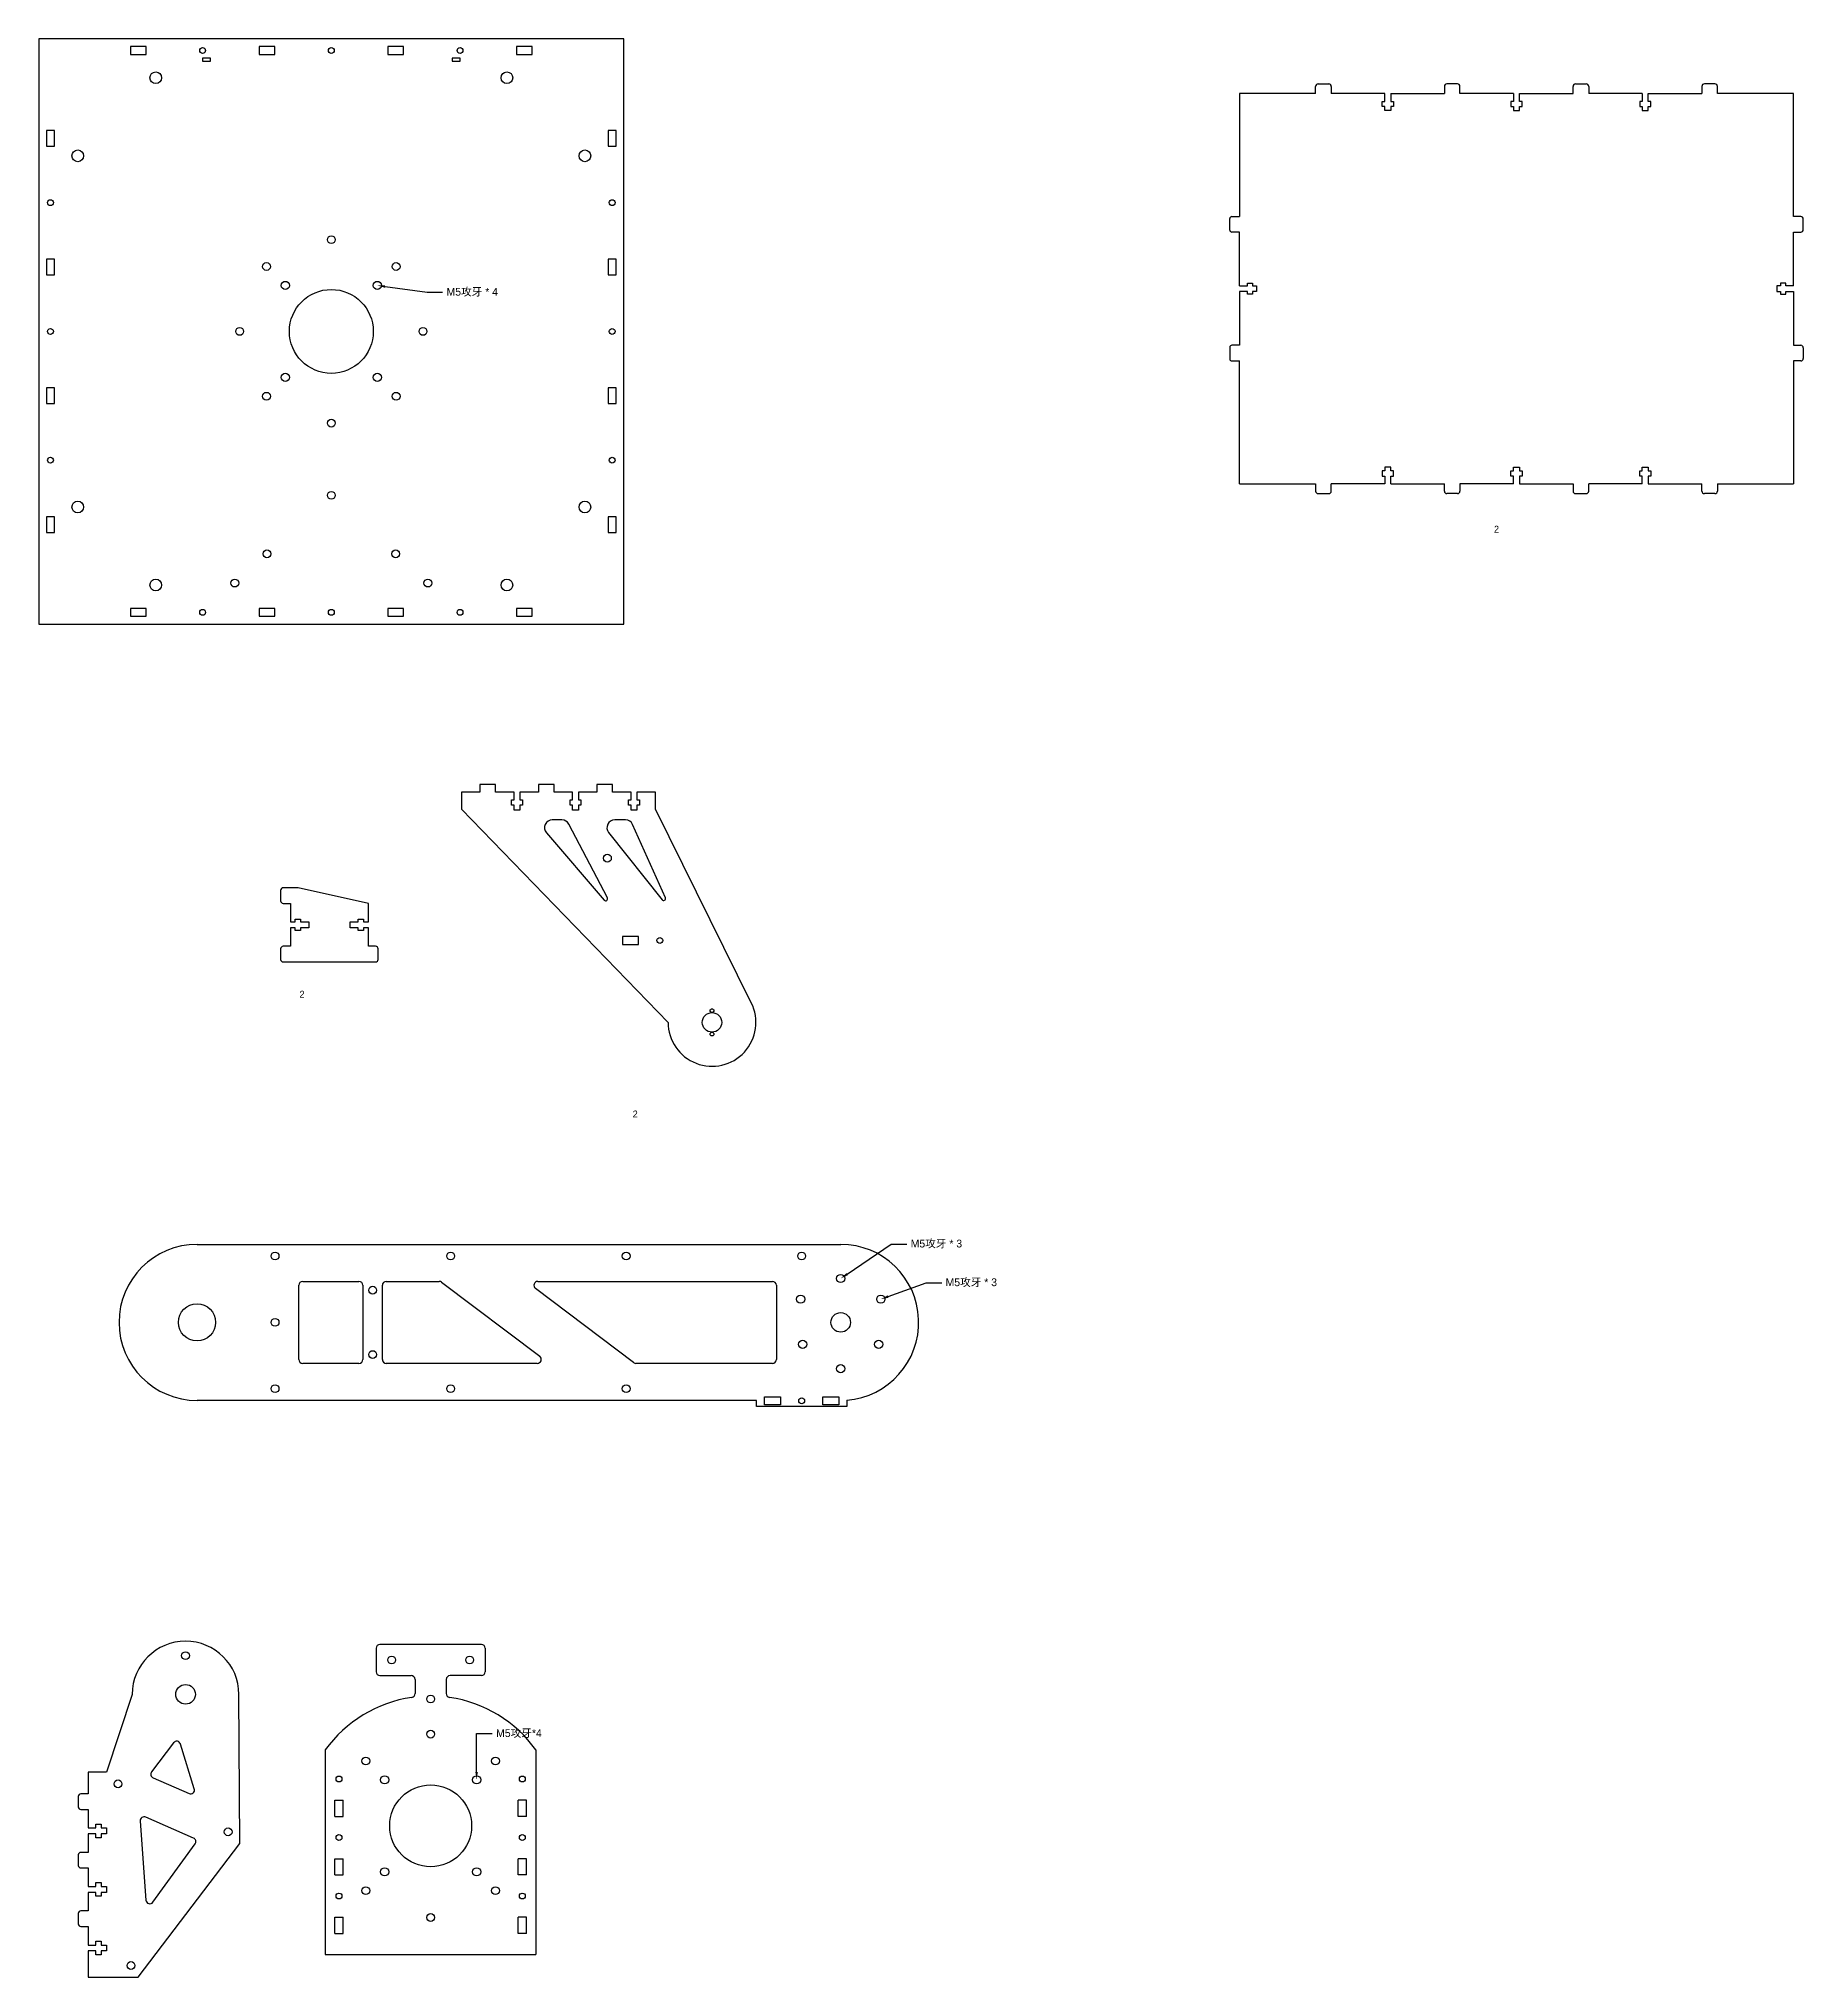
# Model space of a CAD drawing. Header units: millimetres. Extents: x -218 to 1539, y -1932 to 164.
# Drawn here: x -149 to 756, y -885 to 109 of the extents above; entities that cross this region are included whole.
import ezdxf
from ezdxf import colors
from ezdxf.entities.mleader import LeaderData, LeaderLine
from ezdxf.math import Vec2, Vec3

# ---------------------------------------------------------------- set-up
doc = ezdxf.new("R2010")
doc.units = ezdxf.units.MM

msp = doc.modelspace()

# ---------------------------------------------------------------- linework, layer by layer
at = {"color": 7, "linetype": 'Continuous', "lineweight": 25}
for p, q in [((151.46, 108.81), (-148.54, 108.81)), ((-148.54, 108.81), (-148.54, -191.19)), ((-93.53, 104.83), (-101.56, 104.83)), ((-101.56, 104.83), (-101.56, 100.8)), ((-101.56, 100.8), (-93.53, 100.8)), ((-93.53, 100.8), (-93.53, 104.83)), ((-27.53, 104.83), (-35.56, 104.83)), ((-35.56, 104.83), (-35.56, 100.8)), ((-35.56, 100.8), (-27.53, 100.8)), ((-27.53, 100.8), (-27.53, 104.83)), ((38.47, 104.83), (30.44, 104.83)), ((30.44, 104.83), (30.44, 100.8)), ((30.44, 100.8), (38.47, 100.8)), ((38.47, 100.8), (38.47, 104.83)), ((104.47, 104.83), (96.44, 104.83)), ((96.44, 104.83), (96.44, 100.8)), ((96.44, 100.8), (104.47, 100.8)), ((104.47, 100.8), (104.47, 104.83)), ((151.46, -191.19), (151.46, 108.81)), ((-60.54, 98.81), (-64.54, 98.81)), ((-64.54, 98.81), (-64.54, 97.31)), ((-64.54, 97.31), (-60.54, 97.31)), ((-60.54, 97.31), (-60.54, 98.81)), ((67.46, 98.81), (63.46, 98.81)), ((63.46, 98.81), (63.46, 97.31)), ((63.46, 97.31), (67.46, 97.31)), ((67.46, 97.31), (67.46, 98.81)), ((467.12, 80.69), (467.12, 17.69)), ((506.12, 80.69), (467.12, 80.69)), ((506.12, 80.69), (506.12, 84.39)), ((507.42, 85.69), (512.82, 85.69)), ((514.12, 84.39), (514.12, 80.69)), ((541.62, 80.69), (514.12, 80.69)), ((541.62, 76.69), (541.62, 80.69)), ((544.62, 80.69), (544.62, 76.69)), ((544.62, 80.69), (572.12, 80.69)), ((572.12, 84.39), (572.12, 80.69)), ((578.82, 85.69), (573.42, 85.69)), ((580.12, 80.69), (580.12, 84.39)), ((607.62, 80.69), (580.12, 80.69)), ((607.62, 80.69), (607.62, 76.69)), ((610.62, 76.69), (610.62, 80.69)), ((610.62, 80.69), (638.12, 80.69)), ((638.12, 80.69), (638.12, 84.39)), ((639.42, 85.69), (644.82, 85.69)), ((646.12, 84.39), (646.12, 80.69)), ((673.62, 80.69), (646.12, 80.69)), ((673.62, 80.69), (673.62, 76.69)), ((676.62, 76.69), (676.62, 80.69)), ((676.62, 80.69), (704.12, 80.69)), ((704.12, 84.39), (704.12, 80.69)), ((710.82, 85.69), (705.42, 85.69)), ((712.12, 80.69), (712.12, 84.39)), ((751.12, 80.69), (712.12, 80.69)), ((751.12, 17.69), (751.12, 80.69)), ((540.27, 76.69), (541.62, 76.69)), ((540.27, 74.09), (540.27, 76.69)), ((541.62, 74.09), (540.27, 74.09)), ((541.62, 72.09), (541.62, 74.09)), ((544.62, 72.09), (541.62, 72.09)), ((544.62, 76.69), (545.97, 76.69)), ((544.62, 74.09), (544.62, 72.09)), ((545.97, 74.09), (544.62, 74.09)), ((545.97, 76.69), (545.97, 74.09)), ((607.62, 76.69), (606.27, 76.69)), ((606.27, 76.69), (606.27, 74.09)), ((606.27, 74.09), (607.62, 74.09)), ((607.62, 74.09), (607.62, 72.09)), ((607.62, 72.09), (610.62, 72.09)), ((611.97, 76.69), (610.62, 76.69)), ((610.62, 72.09), (610.62, 74.09)), ((610.62, 74.09), (611.97, 74.09)), ((611.97, 74.09), (611.97, 76.69)), ((673.62, 76.69), (672.27, 76.69)), ((672.27, 76.69), (672.27, 74.09)), ((672.27, 74.09), (673.62, 74.09)), ((673.62, 74.09), (673.62, 72.09)), ((673.62, 72.09), (676.62, 72.09)), ((677.97, 76.69), (676.62, 76.69)), ((676.62, 72.09), (676.62, 74.09)), ((676.62, 74.09), (677.97, 74.09)), ((677.97, 74.09), (677.97, 76.69)), ((-140.53, 61.83), (-144.56, 61.83)), ((-144.56, 61.83), (-144.56, 53.8)), ((-140.53, 53.8), (-140.53, 61.83)), ((143.44, 61.83), (143.44, 53.8)), ((147.47, 61.83), (143.44, 61.83)), ((147.47, 53.8), (147.47, 61.83)), ((-144.56, 53.8), (-140.53, 53.8)), ((143.44, 53.8), (147.47, 53.8)), ((462.12, 10.69), (462.12, 16.69)), ((463.12, 17.69), (467.12, 17.69)), ((754.82, 17.69), (751.12, 17.69)), ((756.12, 10.99), (756.12, 16.39)), ((467.12, 9.69), (463.12, 9.69)), ((467.12, -17.81), (467.12, 9.69)), ((751.12, 9.69), (754.82, 9.69)), ((751.12, -17.81), (751.12, 9.69)), ((-144.56, -4.17), (-144.56, -12.2)), ((-140.53, -4.17), (-144.56, -4.17)), ((-140.53, -12.2), (-140.53, -4.17)), ((143.44, -4.17), (143.44, -12.2)), ((147.47, -4.17), (143.44, -4.17)), ((147.47, -12.2), (147.47, -4.17)), ((-144.56, -12.2), (-140.53, -12.2)), ((143.44, -12.2), (147.47, -12.2)), ((467.12, -17.81), (471.12, -17.81)), ((471.12, -16.46), (473.72, -16.46)), ((471.12, -17.81), (471.12, -16.46)), ((473.72, -16.46), (473.72, -17.81)), ((473.72, -17.81), (475.72, -17.81)), ((475.72, -17.81), (475.72, -20.81)), ((744.52, -17.81), (742.52, -17.81)), ((742.52, -17.81), (742.52, -20.81)), ((747.12, -16.46), (744.52, -16.46)), ((744.52, -16.46), (744.52, -17.81)), ((747.12, -17.81), (747.12, -16.46)), ((751.12, -17.81), (747.12, -17.81)), ((467.12, -20.81), (467.12, -48.31)), ((471.12, -20.81), (467.12, -20.81)), ((471.12, -22.16), (471.12, -20.81)), ((473.72, -22.16), (471.12, -22.16)), ((473.72, -20.81), (473.72, -22.16)), ((475.72, -20.81), (473.72, -20.81)), ((742.52, -20.81), (744.52, -20.81)), ((744.52, -20.81), (744.52, -22.16)), ((744.52, -22.16), (747.12, -22.16)), ((747.12, -22.16), (747.12, -20.81)), ((747.12, -20.81), (751.12, -20.81)), ((751.12, -20.81), (751.12, -48.31)), ((462.12, -49.31), (462.12, -55.31)), ((467.12, -48.31), (463.12, -48.31)), ((751.12, -48.31), (754.82, -48.31)), ((756.12, -49.61), (756.12, -55.01)), ((463.12, -56.31), (467.12, -56.31)), ((467.12, -119.31), (467.12, -56.31)), ((754.82, -56.31), (751.12, -56.31)), ((751.12, -56.31), (751.12, -119.31)), ((-140.53, -70.17), (-144.56, -70.17)), ((-144.56, -70.17), (-144.56, -78.2)), ((-144.56, -78.2), (-140.53, -78.2)), ((-140.53, -78.2), (-140.53, -70.17)), ((147.47, -70.17), (143.44, -70.17)), ((143.44, -70.17), (143.44, -78.2)), ((143.44, -78.2), (147.47, -78.2)), ((147.47, -78.2), (147.47, -70.17)), ((541.62, -112.71), (540.27, -112.71)), ((540.27, -112.71), (540.27, -115.31)), ((540.27, -115.31), (541.62, -115.31)), ((544.62, -110.71), (541.62, -110.71)), ((541.62, -110.71), (541.62, -112.71)), ((541.62, -115.31), (541.62, -119.31)), ((544.62, -112.71), (544.62, -110.71)), ((545.97, -112.71), (544.62, -112.71)), ((544.62, -119.31), (544.62, -115.31)), ((544.62, -115.31), (545.97, -115.31)), ((545.97, -115.31), (545.97, -112.71)), ((606.27, -112.71), (607.62, -112.71)), ((606.27, -115.31), (606.27, -112.71)), ((607.62, -115.31), (606.27, -115.31)), ((607.62, -110.71), (610.62, -110.71)), ((607.62, -112.71), (607.62, -110.71)), ((607.62, -119.31), (607.62, -115.31)), ((610.62, -110.71), (610.62, -112.71)), ((610.62, -112.71), (611.97, -112.71)), ((610.62, -115.31), (610.62, -119.31)), ((611.97, -115.31), (610.62, -115.31)), ((611.97, -112.71), (611.97, -115.31)), ((672.27, -112.71), (673.62, -112.71)), ((672.27, -115.31), (672.27, -112.71)), ((673.62, -115.31), (672.27, -115.31)), ((673.62, -110.71), (676.62, -110.71)), ((673.62, -112.71), (673.62, -110.71)), ((673.62, -119.31), (673.62, -115.31)), ((676.62, -110.71), (676.62, -112.71)), ((676.62, -112.71), (677.97, -112.71)), ((676.62, -115.31), (676.62, -119.31)), ((677.97, -115.31), (676.62, -115.31)), ((677.97, -112.71), (677.97, -115.31)), ((467.12, -119.31), (506.12, -119.31)), ((506.12, -119.31), (506.12, -123.01)), ((507.42, -124.31), (512.82, -124.31)), ((541.62, -119.31), (514.12, -119.31)), ((514.12, -123.01), (514.12, -119.31)), ((544.62, -119.31), (572.12, -119.31)), ((572.12, -123.01), (572.12, -119.31)), ((578.82, -124.31), (573.42, -124.31)), ((607.62, -119.31), (580.12, -119.31)), ((580.12, -119.31), (580.12, -123.01)), ((610.62, -119.31), (638.12, -119.31)), ((638.12, -119.31), (638.12, -123.01)), ((639.42, -124.31), (644.82, -124.31)), ((673.62, -119.31), (646.12, -119.31)), ((646.12, -123.01), (646.12, -119.31)), ((676.62, -119.31), (704.12, -119.31)), ((704.12, -123.01), (704.12, -119.31)), ((710.82, -124.31), (705.42, -124.31)), ((712.12, -119.31), (751.12, -119.31)), ((712.12, -119.31), (712.12, -123.01)), ((-140.53, -136.17), (-144.56, -136.17)), ((-144.56, -136.17), (-144.56, -144.2)), ((-140.53, -144.2), (-140.53, -136.17)), ((143.44, -136.17), (143.44, -144.2)), ((147.47, -136.17), (143.44, -136.17)), ((147.47, -144.2), (147.47, -136.17)), ((-144.56, -144.2), (-140.53, -144.2)), ((143.44, -144.2), (147.47, -144.2)), ((-101.56, -183.17), (-101.56, -187.2)), ((-93.53, -183.17), (-101.56, -183.17)), ((-101.56, -187.2), (-93.53, -187.2)), ((-93.53, -187.2), (-93.53, -183.17)), ((-35.56, -183.17), (-35.56, -187.2)), ((-27.53, -183.17), (-35.56, -183.17)), ((-35.56, -187.2), (-27.53, -187.2)), ((-27.53, -187.2), (-27.53, -183.17)), ((38.47, -183.17), (30.44, -183.17)), ((30.44, -183.17), (30.44, -187.2)), ((30.44, -187.2), (38.47, -187.2)), ((38.47, -187.2), (38.47, -183.17)), ((104.47, -183.17), (96.44, -183.17)), ((96.44, -183.17), (96.44, -187.2)), ((96.44, -187.2), (104.47, -187.2)), ((104.47, -187.2), (104.47, -183.17)), ((-148.54, -191.19), (151.46, -191.19)), ((68.13, -277.36), (68.13, -286.06)), ((77.63, -277.36), (68.13, -277.36)), ((77.63, -273.36), (77.63, -277.36)), ((85.63, -273.36), (77.63, -273.36)), ((85.63, -277.36), (85.63, -273.36)), ((95.13, -277.36), (85.63, -277.36)), ((95.13, -281.36), (95.13, -277.36)), ((98.13, -277.36), (98.13, -281.36)), ((107.63, -277.36), (98.13, -277.36)), ((107.63, -273.36), (107.63, -277.36)), ((115.63, -273.36), (107.63, -273.36)), ((115.63, -277.36), (115.63, -273.36)), ((125.13, -277.36), (115.63, -277.36)), ((125.13, -281.36), (125.13, -277.36)), ((128.13, -277.36), (128.13, -281.36)), ((137.63, -277.36), (128.13, -277.36)), ((137.63, -273.36), (137.63, -277.36)), ((145.63, -273.36), (137.63, -273.36)), ((145.63, -277.36), (145.63, -273.36)), ((155.13, -277.36), (145.63, -277.36)), ((155.13, -281.36), (155.13, -277.36)), ((158.13, -277.36), (158.13, -281.36)), ((167.63, -277.36), (158.13, -277.36)), ((167.63, -286.06), (167.63, -277.36)), ((68.13, -286.06), (174.13, -395.36)), ((93.83, -281.36), (95.13, -281.36)), ((93.83, -283.96), (93.83, -281.36)), ((95.13, -283.96), (93.83, -283.96)), ((95.13, -286.56), (95.13, -283.96)), ((98.13, -286.56), (95.13, -286.56)), ((98.13, -281.36), (99.43, -281.36)), ((98.13, -283.96), (98.13, -286.56)), ((99.43, -283.96), (98.13, -283.96)), ((99.43, -281.36), (99.43, -283.96)), ((123.83, -281.36), (125.13, -281.36)), ((123.83, -283.96), (123.83, -281.36)), ((125.13, -283.96), (123.83, -283.96)), ((125.13, -286.56), (125.13, -283.96)), ((128.13, -286.56), (125.13, -286.56)), ((128.13, -281.36), (129.43, -281.36)), ((128.13, -283.96), (128.13, -286.56)), ((129.43, -283.96), (128.13, -283.96)), ((129.43, -281.36), (129.43, -283.96)), ((153.83, -281.36), (155.13, -281.36)), ((153.83, -283.96), (153.83, -281.36)), ((155.13, -283.96), (153.83, -283.96)), ((155.13, -286.56), (155.13, -283.96)), ((158.13, -286.56), (155.13, -286.56)), ((158.13, -281.36), (159.43, -281.36)), ((158.13, -283.96), (158.13, -286.56)), ((159.43, -283.96), (158.13, -283.96)), ((159.43, -281.36), (159.43, -283.96)), ((216.79, -385.38), (167.63, -286.06)), ((119.68, -291.56), (114.74, -291.56)), ((143.02, -331.55), (123.22, -293.71)), ((143.63, -298.05), (171.01, -332.55)), ((152.29, -291.56), (146.76, -291.56)), ((172.71, -331.52), (155.94, -293.93)), ((111.71, -298.17), (141.38, -332.67)), ((-24.55, -327.67), (-24.55, -333.07)), ((-15.55, -326.37), (-23.25, -326.37)), ((20.45, -334.37), (-15.55, -326.37)), ((-23.25, -334.37), (-19.55, -334.37)), ((-19.55, -334.37), (-19.55, -343.87)), ((20.45, -343.87), (20.45, -334.37)), ((-19.55, -343.87), (-17.05, -343.87)), ((-19.55, -346.87), (-19.55, -356.37)), ((-17.05, -346.87), (-19.55, -346.87)), ((-17.05, -342.52), (-14.35, -342.52)), ((-17.05, -343.87), (-17.05, -342.52)), ((-17.05, -348.22), (-17.05, -346.87)), ((-14.35, -342.52), (-14.35, -343.87)), ((-14.35, -343.87), (-10.15, -343.87)), ((-14.35, -346.87), (-14.35, -348.22)), ((-10.15, -346.87), (-14.35, -346.87)), ((-10.15, -343.87), (-10.15, -346.87)), ((11.05, -343.87), (15.25, -343.87)), ((11.05, -346.87), (11.05, -343.87)), ((15.25, -346.87), (11.05, -346.87)), ((15.25, -342.52), (17.95, -342.52)), ((15.25, -343.87), (15.25, -342.52)), ((15.25, -348.22), (15.25, -346.87)), ((17.95, -342.52), (17.95, -343.87)), ((17.95, -343.87), (20.45, -343.87)), ((17.95, -346.87), (17.95, -348.22)), ((20.45, -346.87), (17.95, -346.87)), ((20.45, -356.37), (20.45, -346.87)), ((-24.55, -357.67), (-24.55, -363.07)), ((-19.55, -356.37), (-23.25, -356.37)), ((-14.35, -348.22), (-17.05, -348.22)), ((17.95, -348.22), (15.25, -348.22)), ((24.15, -356.37), (20.45, -356.37)), ((25.45, -363.07), (25.45, -357.67)), ((150.78, -351.26), (150.78, -355.46)), ((158.98, -351.26), (150.78, -351.26)), ((150.78, -355.46), (158.98, -355.46)), ((158.98, -355.46), (158.98, -351.26)), ((-23.25, -364.37), (24.15, -364.37)), ((-67.38, -509.13), (262.62, -509.13)), ((-15.19, -568.13), (-15.19, -530.13)), ((-13.19, -528.13), (15.62, -528.13)), ((17.62, -530.13), (17.62, -568.13)), ((27.62, -568.13), (27.62, -530.13)), ((29.62, -528.13), (56.78, -528.13)), ((57.98, -528.53), (108.28, -566.53)), ((156.44, -569.72), (106.15, -531.72)), ((107.35, -528.13), (227.62, -528.13)), ((229.62, -530.13), (229.62, -568.13)), ((15.62, -570.13), (-13.19, -570.13)), ((107.07, -570.13), (29.62, -570.13)), ((227.62, -570.13), (157.65, -570.13)), ((219.52, -589.13), (-67.38, -589.13)), ((219.52, -592.25), (219.52, -589.13)), ((265.72, -592.25), (219.52, -592.25)), ((223.52, -587.21), (231.72, -587.21)), ((223.52, -591.41), (223.52, -587.21)), ((231.72, -591.41), (223.52, -591.41)), ((231.72, -587.21), (231.72, -591.41)), ((253.52, -587.21), (261.72, -587.21)), ((253.52, -591.41), (253.52, -587.21)), ((261.72, -591.41), (253.52, -591.41)), ((261.72, -587.21), (261.72, -591.41)), ((265.72, -589.01), (265.72, -592.25)), ((78.38, -714.18), (26.38, -714.18)), ((24.38, -716.18), (24.38, -728.18)), ((80.38, -716.18), (80.38, -728.18)), ((26.38, -730.18), (42.38, -730.18)), ((44.38, -732.18), (44.38, -739.36)), ((60.38, -732.18), (60.38, -739.36)), ((78.38, -730.18), (62.38, -730.18)), ((-100.67, -739.79), (-113.88, -779.69)), ((-45.46, -816.29), (-45.9, -739.79)), ((-79.41, -764.62), (-90.72, -779.57)), ((-68.78, -788.22), (-75.91, -765.24)), ((-1.62, -768.28), (-1.62, -873.18)), ((106.38, -768.28), (106.38, -873.18)), ((-123.28, -779.69), (-123.28, -790.79)), ((-113.88, -779.69), (-123.28, -779.69)), ((-89.92, -782.61), (-71.49, -790.65)), ((-128.28, -792.09), (-128.28, -797.49)), ((-123.28, -790.79), (-126.98, -790.79)), ((3.23, -794.03), (7.53, -794.03)), ((3.23, -802.33), (3.23, -794.03)), ((7.53, -802.33), (7.53, -794.03)), ((101.53, -794.03), (97.23, -794.03)), ((97.23, -802.33), (97.23, -794.03)), ((101.53, -802.33), (101.53, -794.03)), ((-126.98, -798.79), (-123.28, -798.79)), ((-123.28, -798.79), (-123.28, -808.29)), ((-96.51, -804.75), (-93.63, -845.27)), ((-69.16, -813.48), (-93.71, -802.78)), ((3.23, -802.33), (7.53, -802.33)), ((101.53, -802.33), (97.23, -802.33)), ((-123.28, -808.29), (-119.28, -808.29)), ((-123.28, -811.29), (-123.28, -820.79)), ((-119.28, -811.29), (-123.28, -811.29)), ((-119.28, -806.29), (-116.58, -806.29)), ((-119.28, -808.29), (-119.28, -806.29)), ((-119.28, -813.29), (-119.28, -811.29)), ((-116.58, -813.29), (-119.28, -813.29)), ((-116.58, -806.29), (-116.58, -808.29)), ((-116.58, -808.29), (-113.88, -808.29)), ((-116.58, -811.29), (-116.58, -813.29)), ((-113.88, -811.29), (-116.58, -811.29)), ((-113.88, -808.29), (-113.88, -811.29)), ((-128.28, -822.09), (-128.28, -827.49)), ((-123.28, -820.79), (-126.98, -820.79)), ((-97.63, -884.79), (-45.46, -816.29)), ((-90.02, -846.3), (-68.34, -816.49)), ((3.23, -832.33), (3.23, -824.03)), ((3.23, -824.03), (7.53, -824.03)), ((7.53, -832.33), (7.53, -824.03)), ((97.23, -832.33), (97.23, -824.03)), ((101.53, -824.03), (97.23, -824.03)), ((101.53, -832.33), (101.53, -824.03)), ((-126.98, -828.79), (-123.28, -828.79)), ((-123.28, -828.79), (-123.28, -838.29)), ((3.23, -832.33), (7.53, -832.33)), ((101.53, -832.33), (97.23, -832.33)), ((-123.28, -838.29), (-119.28, -838.29)), ((-123.28, -841.29), (-123.28, -850.79)), ((-119.28, -841.29), (-123.28, -841.29)), ((-119.28, -836.29), (-116.58, -836.29)), ((-119.28, -838.29), (-119.28, -836.29)), ((-119.28, -843.29), (-119.28, -841.29)), ((-116.58, -843.29), (-119.28, -843.29)), ((-116.58, -836.29), (-116.58, -838.29)), ((-116.58, -838.29), (-113.88, -838.29)), ((-116.58, -841.29), (-116.58, -843.29)), ((-113.88, -841.29), (-116.58, -841.29)), ((-113.88, -838.29), (-113.88, -841.29)), ((-128.28, -852.09), (-128.28, -857.49)), ((-123.28, -850.79), (-126.98, -850.79)), ((3.23, -862.33), (3.23, -854.03)), ((3.23, -854.03), (7.53, -854.03)), ((7.53, -862.33), (7.53, -854.03)), ((97.23, -862.33), (97.23, -854.03)), ((101.53, -854.03), (97.23, -854.03)), ((101.53, -862.33), (101.53, -854.03)), ((-126.98, -858.79), (-123.28, -858.79)), ((-123.28, -858.79), (-123.28, -868.29)), ((3.23, -862.33), (7.53, -862.33)), ((101.53, -862.33), (97.23, -862.33)), ((-123.28, -868.29), (-119.28, -868.29)), ((-123.28, -871.29), (-123.28, -884.79)), ((-119.28, -871.29), (-123.28, -871.29)), ((-119.28, -866.29), (-116.58, -866.29)), ((-119.28, -868.29), (-119.28, -866.29)), ((-119.28, -873.29), (-119.28, -871.29)), ((-116.58, -873.29), (-119.28, -873.29)), ((-116.58, -866.29), (-116.58, -868.29)), ((-116.58, -868.29), (-113.88, -868.29)), ((-116.58, -871.29), (-116.58, -873.29)), ((-113.88, -871.29), (-116.58, -871.29)), ((-113.88, -868.29), (-113.88, -871.29)), ((-1.62, -873.18), (106.38, -873.18)), ((-123.28, -884.79), (-97.63, -884.79))]:
    msp.add_line(p, q, dxfattribs=at)
for centre, radius in [((-64.54, 102.81), 1.5), ((1.46, 102.81), 1.5), ((67.46, 102.81), 1.5), ((-88.54, 88.81), 3), ((91.46, 88.81), 3), ((-128.54, 48.81), 3), ((131.46, 48.81), 3), ((-142.54, 24.81), 1.5), ((145.46, 24.81), 1.5), ((1.46, 5.81), 2), ((-31.78, -7.95), 2), ((34.69, -7.95), 2), ((-22.11, -17.62), 2.1), ((1.46, -41.19), 21.5), ((25.03, -17.62), 2.1), ((-142.54, -41.19), 1.5), ((-45.54, -41.19), 2), ((48.46, -41.19), 2), ((145.46, -41.19), 1.5), ((-22.11, -64.76), 2.1), ((25.03, -64.76), 2.1), ((-31.78, -74.42), 2), ((34.69, -74.42), 2), ((1.46, -88.19), 2), ((-142.54, -107.19), 1.5), ((145.46, -107.19), 1.5), ((-128.54, -131.19), 3), ((1.46, -125.19), 2), ((131.46, -131.19), 3), ((-31.54, -155.19), 2), ((34.46, -155.19), 2), ((-88.54, -171.19), 3), ((-48.04, -170.19), 2), ((50.96, -170.19), 2), ((91.46, -171.19), 3), ((-64.54, -185.19), 1.5), ((1.46, -185.19), 1.5), ((67.46, -185.19), 1.5), ((143.01, -311.19), 2), ((169.88, -353.36), 1.5), ((196.63, -395.36), 5), ((196.63, -389.36), 0.95), ((196.63, -401.36), 0.95), ((-27.38, -515.13), 2), ((62.62, -515.13), 2), ((152.62, -515.13), 2), ((242.62, -515.13), 2), ((262.62, -526.63), 2.1), ((22.62, -532.63), 2), ((242.05, -537.25), 2.1), ((283.19, -537.25), 2.1), ((-67.38, -549.13), 9.52), ((262.62, -549.13), 5.02), ((-27.38, -549.13), 2), ((22.62, -565.63), 2), ((243.13, -560.38), 2.1), ((282.1, -560.38), 2.1), ((262.62, -572.88), 2.1), ((-27.38, -583.13), 2), ((62.62, -583.13), 2), ((152.62, -583.13), 2), ((242.62, -589.31), 1.5), ((-73.28, -719.94), 2), ((32.38, -722.18), 2), ((72.38, -722.18), 2), ((-73.28, -739.79), 5.02), ((52.38, -742.18), 2), ((52.38, -760.18), 2), ((19.14, -773.95), 2), ((85.61, -773.95), 2), ((-107.88, -785.69), 2), ((5.38, -783.18), 1.5), ((28.81, -783.61), 2.1), ((75.95, -783.61), 2.1), ((99.38, -783.18), 1.5), ((52.38, -807.18), 21), ((-51.46, -810.29), 2), ((5.38, -813.18), 1.5), ((99.38, -813.18), 1.5), ((28.81, -830.75), 2.1), ((75.95, -830.75), 2.1), ((5.38, -843.18), 1.5), ((19.14, -840.41), 2), ((85.61, -840.41), 2), ((99.38, -843.18), 1.5), ((52.38, -854.18), 2), ((-101.28, -878.79), 2)]:
    msp.add_circle(centre, radius, dxfattribs=at)
for centre, radius, start, end in [((507.42, 84.39), 1.3, 90, 180), ((512.82, 84.39), 1.3, 0, 90), ((573.42, 84.39), 1.3, 90, 180), ((578.82, 84.39), 1.3, 0, 90), ((639.42, 84.39), 1.3, 90, 180), ((644.82, 84.39), 1.3, 0, 90), ((705.42, 84.39), 1.3, 90, 180), ((710.82, 84.39), 1.3, 0, 90), ((463.12, 16.69), 1, 90, 180), ((463.12, 10.69), 1, 180, 270), ((754.82, 16.39), 1.3, 0, 90), ((754.82, 10.99), 1.3, 270, 0), ((463.12, -49.31), 1, 90, 180), ((754.82, -49.61), 1.3, 0, 90), ((463.12, -55.31), 1, 180, 270), ((754.82, -55.01), 1.3, 270, 0), ((507.42, -123.01), 1.3, 180, 270), ((512.82, -123.01), 1.3, 270, 0), ((573.42, -123.01), 1.3, 180, 270), ((578.82, -123.01), 1.3, 270, 0), ((639.42, -123.01), 1.3, 180, 270), ((644.82, -123.01), 1.3, 270, 0), ((705.42, -123.01), 1.3, 180, 270), ((710.82, -123.01), 1.3, 270, 0), ((114.74, -295.56), 4, 90, 220.69879), ((119.68, -295.56), 4, 27.61673, 90), ((146.76, -295.56), 4, 90, 218.44053), ((152.29, -295.56), 4, 24.04252, 90), ((-23.25, -327.67), 1.3, 90, 180), ((-23.25, -333.07), 1.3, 180, 270), ((142.13, -332.01), 1, 220.69879, 27.61673), ((171.8, -331.93), 1, 218.44053, 24.04252), ((-23.25, -357.67), 1.3, 90, 180), ((24.15, -357.67), 1.3, 0, 90), ((-23.25, -363.07), 1.3, 180, 270), ((24.15, -363.07), 1.3, 270, 0), ((196.63, -395.36), 22.5, 180, 26.33641), ((-67.38, -549.13), 40, 90, 270), ((262.62, -549.13), 40, 274.44488, 90), ((-13.19, -530.13), 2, 90, 180), ((15.62, -530.13), 2, 0, 90), ((29.62, -530.13), 2, 90, 180), ((56.78, -530.13), 2, 52.92693, 90), ((107.35, -530.13), 2, 90, 232.92693), ((227.62, -530.13), 2, 0, 90), ((-13.19, -568.13), 2, 180, 270), ((15.62, -568.13), 2, 270, 0), ((29.62, -568.13), 2, 180, 270), ((107.07, -568.13), 2, 270, 52.92693), ((157.65, -568.13), 2, 232.92693, 270), ((227.62, -568.13), 2, 270, 0), ((-73.28, -739.94), 27.38, 0.32811, 179.67189), ((26.38, -716.18), 2, 90, 180), ((78.38, -716.18), 2, 0, 90), ((26.38, -728.18), 2, 180, 270), ((42.38, -732.18), 2, 0, 90), ((62.38, -732.18), 2, 90, 180), ((78.38, -728.18), 2, 270, 0), ((52.38, -807.18), 66.55, 98.38789, 144.23214), ((42.38, -739.36), 2, 278.38789, 0), ((62.38, -739.36), 2, 180, 261.61211), ((52.38, -807.18), 66.55, 35.76786, 81.61211), ((-77.82, -765.83), 2, 17.23475, 142.89625), ((-89.12, -780.78), 2, 142.89625, 246.44265), ((-126.98, -792.09), 1.3, 90, 180), ((-70.69, -788.81), 2, 246.44265, 17.23475), ((-126.98, -797.49), 1.3, 180, 270), ((-94.51, -804.61), 2, 66.44265, 184.06029), ((-69.96, -815.31), 2, 323.97548, 66.44265), ((-126.98, -822.09), 1.3, 90, 180), ((-126.98, -827.49), 1.3, 180, 270), ((-126.98, -852.09), 1.3, 90, 180), ((-91.64, -845.13), 2, 184.06029, 323.97548), ((-126.98, -857.49), 1.3, 180, 270)]:
    msp.add_arc(centre, radius, start, end, dxfattribs=at)

# ---------------------------------------------------------------- texts
at = {"char_height": 3.5, "attachment_point": 1}
for insert in [(597.56, -140.81), (-14.85, -379.17), (155.96, -440.55)]:
    msp.add_mtext_dynamic_manual_height_columns('2', width=41.6062, gutter_width=17.5, heights=[0], dxfattribs=dict(at, insert=insert))

# ---------------------------------------------------------------- leaders
ml = msp.add_multileader_mtext('Standard')
ml.set_content('M5{\\fSimSun|b0|i0|c134|p2;攻牙} * 4', color=256)
ml.set_leader_properties()
ml.build(insert=Vec2(0, 0))
ml.multileader.update_dxf_attribs({"text_right_attachment_type": 6})
ctx = ml.context
ctx.base_point, ctx.plane_origin = Vec3(58.52, -21.14), Vec3(25.03, -17.62)
ctx.right_attachment = 6
notes = []
notes.append((ctx, [(0, (1, 1, 0), (50.52, -21.14), (1, 0), 8, [(0, [(25.03, -17.62)], 0, [])])]))
ctx.mtext.insert, ctx.mtext.flow_direction = Vec3(60.52, -18.88), 5
ml = msp.add_multileader_mtext('Standard')
ml.set_content('M5{\\fSimSun|b0|i0|c134|p2;攻牙} * 3', color=256)
ml.set_leader_properties()
ml.build(insert=Vec2(0, 0))
ml.multileader.update_dxf_attribs({"text_right_attachment_type": 6})
ctx = ml.context
ctx.base_point, ctx.plane_origin = Vec3(296.51, -509), Vec3(262.62, -526.63)
ctx.right_attachment = 6
notes.append((ctx, [(0, (1, 1, 0), (288.51, -509), (1, 0), 8, [(0, [(262.62, -526.63)], 0, [])])]))
ctx.mtext.insert, ctx.mtext.flow_direction = Vec3(298.51, -506.73), 5
ml = msp.add_multileader_mtext('Standard')
ml.set_content('M5{\\fSimSun|b0|i0|c134|p2;攻牙} * 3', color=256)
ml.set_leader_properties()
ml.build(insert=Vec2(0, 0))
ml.multileader.update_dxf_attribs({"text_right_attachment_type": 6})
ctx = ml.context
ctx.base_point, ctx.plane_origin = Vec3(314.39, -528.83), Vec3(283.19, -537.25)
ctx.right_attachment = 6
notes.append((ctx, [(0, (1, 1, 0), (306.39, -528.83), (1, 0), 8, [(0, [(283.19, -537.25)], 0, [])])]))
ctx.mtext.insert, ctx.mtext.flow_direction = Vec3(316.39, -526.56), 5
ml = msp.add_multileader_mtext('Standard')
ml.set_content('M5{\\fSimSun|b0|i0|c134|p2;攻牙}*4', color=256)
ml.set_leader_properties()
ml.build(insert=Vec2(0, 0))
ml.multileader.update_dxf_attribs({"text_right_attachment_type": 6})
ctx = ml.context
ctx.base_point, ctx.plane_origin = Vec3(83.95, -759.92), Vec3(75.95, -783.61)
ctx.right_attachment = 6
notes.append((ctx, [(0, (1, 1, 0), (75.95, -759.92), (1, 0), 8, [(0, [(75.95, -783.61)], 0, [])])]))
ctx.mtext.insert, ctx.mtext.flow_direction = Vec3(85.95, -757.66), 5
for ctx, leaders in notes:
    for number, flags, end, landing, length, lines in leaders:
        leader = LeaderData()
        leader.index, (leader.has_last_leader_line, leader.has_dogleg_vector, leader.attachment_direction) = number, flags
        leader.last_leader_point, leader.dogleg_vector, leader.dogleg_length = Vec3(end), Vec3(landing), length
        for number, points, colour, breaks in lines:
            line = LeaderLine()
            line.index, line.vertices, line.color, line.breaks = number, Vec3.list(points), colors.encode_raw_color(colour), breaks
            leader.lines.append(line)
        ctx.leaders.append(leader)

doc.saveas('drawing.dxf')
